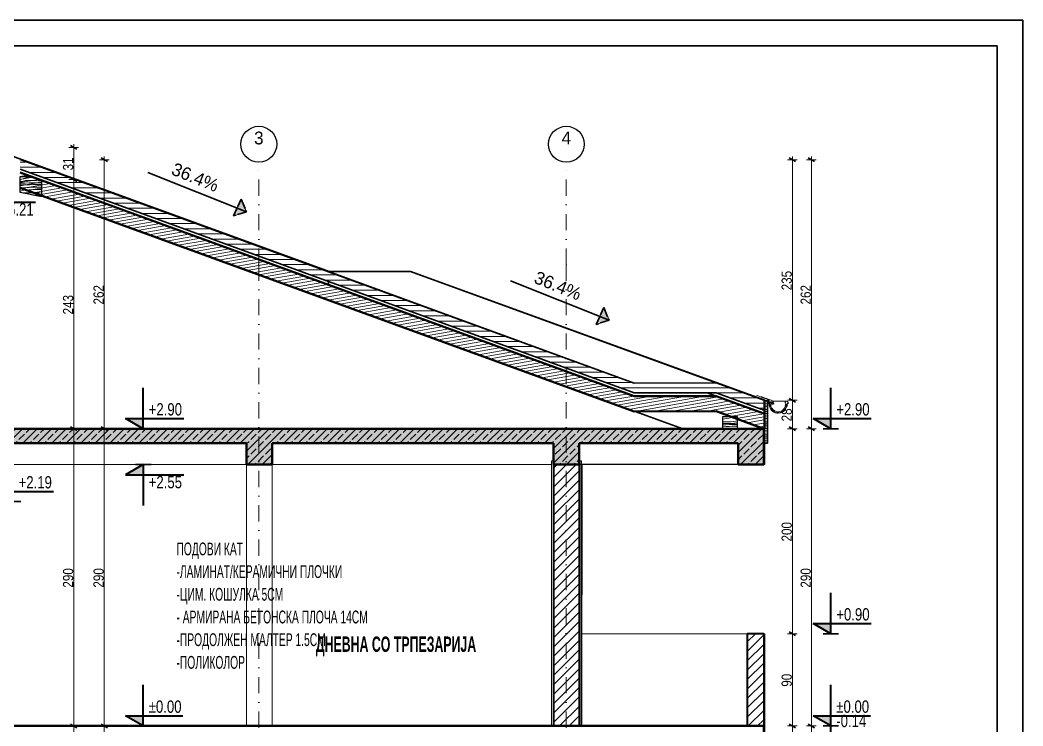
# Model space of a CAD drawing. Extents: x 1230 to 300706, y -1407 to 36108.
# Drawn here: x 112345 to 122128, y 10189 to 17075 of the extents above; entities that cross this region are included whole.
import ezdxf

# ---------------------------------------------------------------- set-up
doc = ezdxf.new("R2010")
doc.units = 0
doc.header["$LTSCALE"] = 5
doc.header["$MEASUREMENT"] = 0
doc.linetypes.add('- Осеви линии', pattern=[670.277762, 317.5, -176.388889, 0, -176.388874])
doc.linetypes.add('- Скирити линии', pattern=[245, 200, -45])
for name, color, linetype, lineweight in [('1', 255, 'Continuous', 13), ('141', 8, 'Continuous', 35), ('164', 255, 'Continuous', 15), ('18', 9, 'Continuous', 15), ('21', 7, 'Continuous', 50), ('27', 7, 'Continuous', 40), ('29', 7, 'Continuous', 50), ('4', 43, 'Continuous', 20), ('41', 7, 'Continuous', 35), ('46', 9, 'Continuous', 35), ('7', 7, 'Continuous', 25), ('85', 254, 'Continuous', 20)]:
    doc.layers.add(name, color=color, linetype=linetype, lineweight=lineweight)
for name, color, linetype, lineweight, true_color in [('162', 7, 'Continuous', 15, 0xaaaaaa), ('168', 7, 'Continuous', 15, 0x5e5e5e), ('172', 7, 'Continuous', 15, 0xbf8080), ('174', 7, 'Continuous', 15, 0xc09f81), ('45', 7, 'Continuous', 35, 0x404040), ('61', 7, 'Continuous', 20, 0x6a6a6a), ('65', 7, 'Continuous', 20, 0x4e4e4e), ('81', 7, 'Continuous', 20, 0x6a6a6a), ('87', 7, 'Continuous', 20, 0x6a6a6a), ('88', 7, 'Continuous', 20, 0x5e5e5e)]:
    doc.layers.add(name, color=color, linetype=linetype, lineweight=lineweight, true_color=true_color)
doc.styles.add('GENERATED_STYLE_4', font='arial.ttf')
doc.styles.add('GENERATED_STYLE_6', font='Cambria Math.ttf')
doc.styles.add('GENERATED_STYLE_7', font='GOTHICBI.TTF')
pattern_1 = [(45, (48941.574, 10189.11), (-45.96196, 45.96196), [])]
pattern_2 = [(45, (48941.57, 10189.11), (-70.71071, 70.71071), []), (45, (48906.22, 10224.47), (-70.71071, 70.71071), [75.00004, -25.00001])]
pattern_3 = [(10, (48941.574, 10189.113), (-5.209448, 29.544247), [])]
pattern_4 = [(0, (48941.574, 10189.113), (0, 50.000024), [])]

# ---------------------------------------------------------------- blocks, each defined once
blk = doc.blocks.new('*X26')
at = {"layer": '81', "color": 251, "linetype": 'Continuous', "lineweight": 20, "true_color": 0x6a6a6a}
for p, q in [((369.58, 222.17), (369.66, 222.17)), ((369.58, 221.68), (370.03, 221.68)), ((369.66, 222.17), (370.14, 222.15)), ((369.91, 222.66), (370.18, 222.65)), ((370.03, 221.68), (370.18, 221.67)), ((370.14, 222.15), (370.18, 222.15)), ((369.58, 221.03), (370.04, 221.02)), ((369.58, 220.63), (369.83, 220.63)), ((369.58, 220.25), (370.15, 220.23)), ((369.58, 219.75), (369.72, 219.75)), ((369.58, 219.27), (369.6, 219.27)), ((369.6, 219.27), (370.18, 219.25)), ((369.72, 219.75), (370.01, 219.74)), ((369.83, 220.63), (370.18, 220.62)), ((370.01, 219.74), (370.18, 219.73)), ((370.04, 221.02), (370.18, 221.02)), ((370.15, 220.23), (370.18, 220.23)), ((369.58, 218.62), (369.62, 218.62)), ((369.58, 218.22), (370.17, 218.21)), ((369.58, 217.84), (369.73, 217.83)), ((369.59, 217.33), (369.88, 217.32)), ((369.62, 218.62), (370.18, 218.62)), ((369.73, 217.83), (370.18, 217.81)), ((369.88, 217.32), (370.17, 217.3)), ((370.17, 217.3), (370.18, 217.3)), ((369.58, 216.85), (370.13, 216.83)), ((369.58, 216.21), (369.98, 216.21)), ((369.58, 215.81), (369.75, 215.81)), ((369.58, 215.42), (369.96, 215.4)), ((369.75, 215.81), (370.18, 215.8)), ((369.96, 215.4), (370.18, 215.38)), ((369.98, 216.21), (370.18, 216.21)), ((370.13, 216.83), (370.18, 216.83)), ((369.58, 214.91), (369.74, 214.9)), ((369.74, 214.9), (370.03, 214.88)), ((370.03, 214.88), (370.18, 214.87))]:
    blk.add_line(p, q, dxfattribs=at)
blk = doc.blocks.new('*X28')
at = {"layer": '81', "color": 251, "linetype": 'Continuous', "lineweight": 20, "true_color": 0x6a6a6a}
for p, q in [((361.42, 219.15), (361.81, 219.18)), ((361.81, 219.18), (362.25, 219.25)), ((362.25, 219.25), (362.68, 219.34)), ((362.68, 219.34), (363.11, 219.46)), ((363.11, 219.46), (363.19, 219.48)), ((363.19, 219.48), (363.26, 219.5)), ((363.26, 219.5), (363.34, 219.52)), ((363.34, 219.52), (363.42, 219.54)), ((363.42, 219.54), (363.49, 219.55)), ((363.49, 219.55), (363.57, 219.56)), ((363.57, 219.56), (363.65, 219.56)), ((363.65, 219.56), (363.73, 219.57)), ((363.73, 219.57), (364, 219.58)), ((364, 219.58), (364.22, 219.6)), ((361.42, 218.65), (361.53, 218.64)), ((361.42, 218.29), (361.63, 218.29)), ((361.42, 218.02), (362.06, 218.05)), ((361.42, 217.62), (361.54, 217.63)), ((361.53, 218.64), (361.67, 218.63)), ((361.54, 217.63), (362.11, 217.68)), ((361.63, 218.29), (362.05, 218.28)), ((361.67, 218.63), (361.81, 218.63)), ((361.81, 218.63), (361.94, 218.62)), ((361.94, 218.62), (362.08, 218.62)), ((362.05, 218.28), (362.47, 218.27)), ((362.06, 218.05), (362.75, 218.08)), ((362.55, 218.62), (362.08, 218.62)), ((362.11, 217.68), (362.68, 217.72)), ((362.47, 218.27), (362.89, 218.26)), ((363.02, 218.64), (362.55, 218.62)), ((362.68, 217.72), (363.25, 217.75)), ((362.75, 218.08), (363.45, 218.1)), ((362.89, 218.26), (363, 218.26)), ((363, 218.26), (363.1, 218.26)), ((363.49, 218.68), (363.02, 218.64)), ((363.1, 218.26), (363.21, 218.27)), ((363.21, 218.27), (363.32, 218.27)), ((363.25, 217.75), (363.82, 217.78)), ((363.32, 218.27), (363.43, 218.28)), ((363.43, 218.28), (363.53, 218.29)), ((363.45, 218.1), (364.15, 218.12)), ((363.96, 218.75), (363.49, 218.68)), ((363.53, 218.29), (363.64, 218.31)), ((363.64, 218.31), (363.75, 218.32)), ((363.99, 218.35), (363.75, 218.33)), ((363.82, 217.78), (364.22, 217.79)), ((364.22, 218.79), (363.96, 218.75)), ((364.22, 218.38), (363.99, 218.35)), ((364.15, 218.12), (364.22, 218.12))]:
    blk.add_line(p, q, dxfattribs=at)
blk = doc.blocks.new('*X29')
at = {"layer": '81', "color": 251, "linetype": 'Continuous', "lineweight": 20, "true_color": 0x6a6a6a}
for p, q in [((225.51, 266.24), (225.06, 266.09)), ((225.51, 266.24), (226.47, 266.29)), ((226.47, 266.29), (227.02, 266.3)), ((224.61, 265.97), (224.38, 265.92)), ((224.45, 265.49), (224.38, 265.48)), ((224.38, 265.16), (224.58, 265.16)), ((224.38, 264.84), (224.7, 264.84)), ((224.38, 264.27), (224.64, 264.28)), ((224.69, 265.53), (224.45, 265.49)), ((224.58, 265.16), (224.67, 265.17)), ((225.06, 266.09), (224.61, 265.97)), ((224.64, 264.28), (224.9, 264.28)), ((224.67, 265.17), (224.77, 265.17)), ((224.93, 265.58), (224.69, 265.53)), ((224.7, 264.84), (225.27, 264.85)), ((224.77, 265.17), (224.86, 265.18)), ((224.86, 265.18), (224.95, 265.18)), ((224.9, 264.28), (225.17, 264.29)), ((225.17, 265.63), (224.93, 265.58)), ((224.95, 265.18), (225.05, 265.19)), ((225.05, 265.19), (225.14, 265.19)), ((225.14, 265.19), (225.23, 265.19)), ((225.41, 265.68), (225.17, 265.63)), ((225.17, 264.29), (225.65, 264.33)), ((225.23, 265.19), (225.33, 265.2)), ((225.27, 264.85), (225.38, 264.86)), ((225.33, 265.2), (226.09, 265.23)), ((225.38, 264.86), (225.49, 264.86)), ((225.41, 265.68), (226.2, 265.68)), ((225.49, 264.86), (225.6, 264.86)), ((225.6, 264.86), (225.71, 264.87)), ((225.65, 264.33), (226.13, 264.36)), ((225.71, 264.87), (225.82, 264.87)), ((225.82, 264.87), (225.93, 264.88)), ((225.93, 264.88), (226.04, 264.88)), ((226.04, 264.88), (226.15, 264.88)), ((226.09, 265.23), (226.85, 265.24)), ((226.13, 264.36), (226.61, 264.38)), ((226.15, 264.88), (226.82, 264.9)), ((226.2, 265.68), (226.99, 265.67)), ((226.61, 264.38), (227.1, 264.39)), ((226.82, 264.9), (227.48, 264.9)), ((226.85, 265.24), (227.62, 265.26)), ((226.99, 265.67), (227.77, 265.66)), ((227.1, 264.39), (227.58, 264.4)), ((227.48, 264.9), (228.14, 264.9)), ((227.58, 264.4), (228.06, 264.4)), ((227.62, 265.26), (228.38, 265.26)), ((227.77, 265.66), (228.52, 265.66)), ((228.06, 264.4), (228.52, 264.39)), ((228.14, 264.9), (228.52, 264.89)), ((228.38, 265.26), (228.52, 265.26)), ((224.64, 263.69), (224.38, 263.62)), ((225.09, 263.83), (224.64, 263.69)), ((224.99, 263.28), (224.83, 263.24)), ((224.99, 263.28), (225.78, 263.27)), ((225.09, 263.83), (226.04, 263.88)), ((225.78, 263.27), (226.56, 263.27)), ((226.04, 263.88), (227, 263.91)), ((226.56, 263.27), (227.35, 263.26)), ((226.8, 262.85), (227.19, 262.85)), ((227, 263.91), (227.95, 263.92)), ((227.19, 262.85), (227.96, 262.86)), ((227.35, 263.26), (228.14, 263.26)), ((227.95, 263.92), (228.52, 263.91)), ((227.96, 262.86), (228.52, 262.85)), ((228.14, 263.26), (228.52, 263.25))]:
    blk.add_line(p, q, dxfattribs=at)

msp = doc.modelspace()

# ---------------------------------------------------------------- hatches: boundary and pattern name
at = {"linetype": 'Continuous', "lineweight": 0}
for points in [[(113547.6, 13089.1), (113547.6, 13189.1), (113374.6, 13189.1)], [(120254.9, 13089.1), (120254.9, 13189.1), (120081.9, 13189.1)], [(113547.6, 12739.1), (113374.6, 12639.1), (113547.6, 12639.1)], [(120254.9, 11089.1), (120254.9, 11189.1), (120081.9, 11189.1)], [(113547.6, 10189.1), (113547.6, 10289.1), (113374.6, 10289.1)], [(120254.9, 10189.1), (120254.9, 10289.1), (120081.9, 10289.1)]]:
    msp.add_hatch(color=256, dxfattribs=at).paths.add_polyline_path(points)
at = {"layer": '1', "linetype": 'Continuous', "lineweight": 13, "true_color": 0x2b2b2b}
h = msp.add_hatch(dxfattribs=at)
h.set_pattern_fill('1_СТОМАНОБЕТОН_0001', color=250, scale=50.000024, style=0, pattern_type=2)
h.set_pattern_definition(pattern_2)
h.paths.add_polyline_path([(109647.1, 13089.1), (109647.1, 12949.1), (114554.1, 12949.1), (114554.1, 13089.1)])
h = msp.add_hatch(dxfattribs=at)
h.set_pattern_fill('1_СТОМАНОБЕТОН_0001', color=250, scale=50.000024, style=0, pattern_type=2)
h.set_pattern_definition(pattern_2)
h.paths.add_polyline_path([(114804.1, 12739.1), (114804.1, 13089.1), (114554.1, 13089.1), (114554.1, 12739.1)])
h = msp.add_hatch(dxfattribs=at)
h.set_pattern_fill('1_СТОМАНОБЕТОН_0001', color=250, scale=50.000024, style=0, pattern_type=2)
h.set_pattern_definition(pattern_2)
h.paths.add_polyline_path([(114804.1, 13089.1), (114804.1, 12949.1), (117549.4, 12949.1), (117549.4, 13089.1)])
h = msp.add_hatch(dxfattribs=at)
h.set_pattern_fill('1_СТОМАНОБЕТОН_0001', color=250, scale=50.000024, style=0, pattern_type=2)
h.set_pattern_definition(pattern_2)
h.paths.add_polyline_path([(117549.4, 13089.1), (117549.4, 12739.1), (117799.4, 12739.1), (117799.4, 13089.1)])
h = msp.add_hatch(dxfattribs=at)
h.set_pattern_fill('1_СТОМАНОБЕТОН_0001', color=250, scale=50.000024, style=0, pattern_type=2)
h.set_pattern_definition(pattern_2)
h.paths.add_polyline_path([(117799.4, 13089.1), (117799.4, 12949.1), (119349.5, 12949.1), (119349.5, 13089.1)])
h = msp.add_hatch(dxfattribs=at)
h.set_pattern_fill('1_СТОМАНОБЕТОН_0001', color=250, scale=50.000024, style=0, pattern_type=2)
h.set_pattern_definition(pattern_2)
h.paths.add_polyline_path([(119599.5, 12739.1), (119599.5, 13089.1), (119349.5, 13089.1), (119349.5, 12739.1)])
at = {"layer": '162', "linetype": 'Continuous', "lineweight": 15, "true_color": 0xaaaaaa}
for points in [[(114501.8, 15329.1), (114428.2, 15164.4), (114553.7, 15203.9)], [(118039, 14271.5), (117965.5, 14106.8), (118091, 14146.3)]]:
    msp.add_hatch(color=253, dxfattribs=at).paths.add_polyline_path(points)
at = {"layer": '168', "linetype": 'Continuous', "lineweight": 15, "true_color": 0x5e5e5e}
h = msp.add_hatch(dxfattribs=at)
h.set_pattern_fill('COMMON_BRICK_0001', color=251, scale=50.000024, style=0, pattern_type=2)
h.set_pattern_definition(pattern_1)
h.paths.add_polyline_path([(117799.4, 12739.1), (117549.4, 12739.1), (117549.4, 10189.1), (117799.4, 10189.1)])
h = msp.add_hatch(dxfattribs=at)
h.set_pattern_fill('COMMON_BRICK_0001', color=251, scale=50.000024, style=0, pattern_type=2)
h.set_pattern_definition(pattern_1)
h.paths.add_polyline_path([(119599.5, 11089.1), (119439.5, 11089.1), (119439.5, 10189.1), (119599.5, 10189.1)])
at = {"layer": '172', "linetype": 'Continuous', "lineweight": 15, "true_color": 0xbf8080}
h = msp.add_hatch(dxfattribs=at)
h.set_pattern_fill('ROOF_TILE_0001', color=23, scale=50.000024, style=0, pattern_type=2)
h.set_pattern_definition(pattern_4)
h.paths.add_polyline_path([(112345.1, 15715), (112345.1, 15619.2), (118335.9, 13438.7), (118335.9, 13534.5)])
h = msp.add_hatch(dxfattribs=at)
h.set_pattern_fill('ROOF_TILE_0001', color=23, scale=50.000024, style=0, pattern_type=2)
h.set_pattern_definition(pattern_4)
h.paths.add_polyline_path([(118335.9, 13534.5), (118335.9, 13438.7), (119134.7, 13439.2), (119134.7, 13535)])
h = msp.add_hatch(dxfattribs=at)
h.set_pattern_fill('ROOF_TILE_0001', color=23, scale=50.000024, style=0, pattern_type=2)
h.set_pattern_definition(pattern_4)
h.paths.add_polyline_path([(119134.7, 13535), (119134.7, 13439.2), (119599.5, 13270), (119599.5, 13365.8)])
at = {"layer": '174', "linetype": 'Continuous', "lineweight": 15, "true_color": 0xc09f81}
h = msp.add_hatch(dxfattribs=at)
h.set_pattern_fill('4_10_ДЪРВЕСИНА_0001', color=33, scale=50.000024, style=0, pattern_type=2)
h.set_pattern_definition(pattern_3)
h.paths.add_polyline_path([(112345.1, 15587.3), (112345.1, 15438.3), (118335.9, 13257.8), (118335.9, 13406.8)])
h = msp.add_hatch(dxfattribs=at)
h.set_pattern_fill('4_10_ДЪРВЕСИНА_0001', color=33, scale=50.000024, style=0, pattern_type=2)
h.set_pattern_definition(pattern_3)
h.paths.add_polyline_path([(119134.7, 13258.3), (119134.7, 13407.3), (118335.9, 13406.8), (118335.9, 13257.8)])
h = msp.add_hatch(dxfattribs=at)
h.set_pattern_fill('4_10_ДЪРВЕСИНА_0001', color=33, scale=50.000024, style=0, pattern_type=2)
h.set_pattern_definition(pattern_3)
h.paths.add_polyline_path([(119134.7, 13407.3), (119134.7, 13258.3), (119599.5, 13089.1), (119599.5, 13238.1)])
at = {"layer": '18', "linetype": 'Continuous', "lineweight": 15}
for points in [[(109647.1, 13089.1), (109647.1, 12949.1), (114554.1, 12949.1), (114554.1, 13089.1)], [(114804.1, 12739.1), (114804.1, 13089.1), (114554.1, 13089.1), (114554.1, 12739.1)], [(114804.1, 13089.1), (114804.1, 12949.1), (117549.4, 12949.1), (117549.4, 13089.1)], [(117549.4, 13089.1), (117549.4, 12739.1), (117799.4, 12739.1), (117799.4, 13089.1)], [(117799.4, 13089.1), (117799.4, 12949.1), (119349.5, 12949.1), (119349.5, 13089.1)], [(119599.5, 12739.1), (119599.5, 13089.1), (119349.5, 13089.1), (119349.5, 12739.1)]]:
    msp.add_hatch(color=9, dxfattribs=at).paths.add_polyline_path(points)

# ---------------------------------------------------------------- linework, layer by layer
at = {"layer": '1', "linetype": 'Continuous', "lineweight": 13, "ltscale": 0.05}
msp.add_line((119822.5, 13358.4), (119687.9, 13358.4), dxfattribs=at)
at = {"layer": '1', "color": 250, "linetype": 'Continuous', "lineweight": 13, "true_color": 0x2b2b2b, "flags": 128}
for points in [[(114501.8, 15329.1), (114553.7, 15203.9), (114428.2, 15164.4)], [(118039, 14271.5), (118091, 14146.3), (117965.5, 14106.8)]]:
    msp.add_lwpolyline(points, close=True, dxfattribs=at)
for points in [[(119528.2, 13416), (119574.6, 13397.4)], [(119620.9, 13378.9), (119574.5, 13397.5)], [(119576.2, 13401.8), (119622.7, 13383.2)], [(119599.5, 13365.8), (119599.5, 13270), (119599.5, 13238.1), (119599.5, 13089.1)], [(119652.4, 13366.3), (119620.9, 13378.9)], [(119622.7, 13383.2), (119654.2, 13370.6)], [(119627.8, 13383.8), (119687.1, 13360.1), (119699.5, 13331), (119695.2, 13329.2), (119690.5, 13340)], [(119607.7, 13291.5), (119607.7, 13243), (119607.7, 13210.6), (119607.7, 13089.1)]]:
    msp.add_lwpolyline(points, dxfattribs=at)
for points in [[(119652.4, 13366.3), (119659.1, 13315.6, 0.937526), (119821.8, 13325.2), (119821.7, 13329), (119826.4, 13329.6), (119826.5, 13325.7, -0.941059), (119654.4, 13315), (119647.7, 13366.4)], [(119660.6, 13317), (119658.8, 13336.5, -1.932039), (119678.2, 13325.1)], [(119660.6, 13317), (119658.8, 13336.5, -1.932039), (119678.2, 13325.1)], [(119807.4, 13346.8, -1.56491), (119829.5, 13326.7)], [(119807.4, 13346.8, -1.56491), (119829.5, 13326.7)], [(119827.1, 13306.1, 0.064246), (119829.5, 13326.7)]]:
    msp.add_lwpolyline(points, format="xyb", dxfattribs=at)
at = {"layer": '1', "color": 250, "linetype": 'Continuous', "lineweight": 13, "true_color": 0x2b2b2b}
for centre, radius, start, end in [((119670.5, 13337.1), 8, 256.04795, 186.91139), ((119670.5, 13337.1), 8, 256.05102, 186.91446), ((119740, 13325.4), 71.5, 176.88746, 15.67441), ((119740, 13325.4), 71.5, 176.89053, 15.67748), ((119822.5, 13342.4), 13.9, 295.84082, 170.30805), ((119822.5, 13342.4), 13.9, 295.84389, 170.31113)]:
    msp.add_arc(centre, radius, start, end, dxfattribs=at)
at = {"layer": '141', "linetype": 'Continuous', "lineweight": 35}
for p, q in [((113547.6, 13089.1), (113472.6, 13089.1)), ((113547.6, 13089.1), (113622.6, 13089.1)), ((120254.9, 13089.1), (120179.9, 13089.1)), ((120254.9, 13089.1), (120329.9, 13089.1)), ((113547.6, 12739.1), (113472.6, 12739.1)), ((113547.6, 12739.1), (113622.6, 12739.1)), ((112278.2, 12377.6), (112353.2, 12377.6)), ((120254.9, 11089.1), (120179.9, 11089.1)), ((120254.9, 11089.1), (120329.9, 11089.1)), ((113547.6, 10189.1), (113472.6, 10189.1)), ((113547.6, 10189.1), (113622.6, 10189.1)), ((120254.9, 10189.1), (120179.9, 10189.1)), ((120254.9, 10189.1), (120329.9, 10189.1))]:
    msp.add_line(p, q, dxfattribs=at)
at = {"layer": '164', "color": 255, "linetype": 'Continuous', "lineweight": 15}
for p, q in [((119609.4, 12739.1), (119609.4, 13089.1)), ((114808.1, 12949.1), (114808.1, 12739.1)), ((117803.4, 12949.1), (117803.4, 12776.1)), ((114553.4, 12739.1), (111107.5, 12739.1)), ((114808.1, 12739.1), (114804.1, 12739.1)), ((117530.7, 12739.1), (114808.1, 12739.1)), ((119349.5, 12739.1), (117821.9, 12739.1)), ((119609.4, 12739.1), (119599.5, 12739.1)), ((119609.4, 9839.1), (119609.4, 10189.1))]:
    msp.add_line(p, q, dxfattribs=at)
at = {"layer": '21', "color": 7, "linetype": 'Continuous', "lineweight": 50}
for p, q in [((112345.1, 15587.3), (118335.9, 13406.8)), ((112345.1, 15438.3), (118335.9, 13257.8)), ((119134.7, 13407.3), (118335.9, 13406.8)), ((119134.7, 13407.3), (119599.5, 13238.1)), ((119134.7, 13258.3), (118335.9, 13257.8)), ((119134.7, 13258.3), (119599.5, 13089.1))]:
    msp.add_line(p, q, dxfattribs=at)
at = {"layer": '27', "linetype": 'Continuous', "lineweight": 40}
for p, q in [((112100.6, 15299.5), (112494.9, 15299.5)), ((113547.6, 13089.1), (113547.6, 13489.1)), ((120254.9, 13089.1), (120254.9, 13489.1)), ((113547.6, 13089.1), (113374.6, 13189.1)), ((113374.6, 13189.1), (113547.6, 13189.1)), ((113547.6, 13189.1), (113941.8, 13189.1)), ((120254.9, 13089.1), (120081.9, 13189.1)), ((120081.9, 13189.1), (120254.9, 13189.1)), ((120254.9, 13189.1), (120649.2, 13189.1)), ((113547.6, 12739.1), (113374.6, 12639.1)), ((113547.6, 12739.1), (113547.6, 12339.1)), ((117549.4, 12739.1), (117549.4, 10189.1)), ((117799.4, 12739.1), (117799.4, 10189.1)), ((113374.6, 12639.1), (113547.6, 12639.1)), ((113547.6, 12639.1), (113941.8, 12639.1)), ((112278.2, 12477.6), (112672.5, 12477.6)), ((120254.9, 11089.1), (120254.9, 11489.1)), ((120254.9, 11089.1), (120081.9, 11189.1)), ((120081.9, 11189.1), (120254.9, 11189.1)), ((120254.9, 11189.1), (120649.2, 11189.1)), ((119439.5, 11089.1), (119439.5, 10189.1)), ((119599.5, 11089.1), (119439.5, 11089.1)), ((119599.5, 11089.1), (119599.5, 10189.1)), ((113547.6, 10189.1), (113547.6, 10589.1)), ((120254.9, 10189.1), (120254.9, 10589.1)), ((120254.9, 10049.1), (120254.9, 10449.1)), ((113547.6, 10189.1), (113374.6, 10289.1)), ((113374.6, 10289.1), (113547.6, 10289.1)), ((113547.6, 10289.1), (113932.8, 10289.1)), ((120254.9, 10189.1), (120081.9, 10289.1)), ((120081.9, 10289.1), (120254.9, 10289.1)), ((120254.9, 10289.1), (120640.2, 10289.1))]:
    msp.add_line(p, q, dxfattribs=at)
at = {"layer": '29', "linetype": 'Continuous', "lineweight": 50}
for p, q in [((114554.1, 13089.1), (109647.1, 13089.1)), ((114804.1, 13089.1), (114554.1, 13089.1)), ((117549.4, 13089.1), (114804.1, 13089.1)), ((117799.4, 13089.1), (117549.4, 13089.1)), ((119349.5, 13089.1), (117799.4, 13089.1)), ((119599.5, 13089.1), (119349.5, 13089.1)), ((119599.5, 13089.1), (119599.5, 12739.1)), ((114554.1, 12949.1), (111103.5, 12949.1)), ((114554.1, 12949.1), (114554.1, 12739.1)), ((114804.1, 12949.1), (114804.1, 12739.1)), ((117549.4, 12949.1), (114804.1, 12949.1)), ((117549.4, 12949.1), (117549.4, 12739.1)), ((117799.4, 12949.1), (117799.4, 12739.1)), ((119349.5, 12949.1), (117799.4, 12949.1)), ((119349.5, 12949.1), (119349.5, 12739.1)), ((114804.1, 12739.1), (114554.1, 12739.1)), ((117799.4, 12739.1), (117549.4, 12739.1)), ((119599.5, 12739.1), (119349.5, 12739.1)), ((114548.5, 10189.1), (111103.5, 10189.1)), ((114798.5, 10189.1), (114548.5, 10189.1)), ((117548.7, 10189.1), (114798.5, 10189.1)), ((117549.4, 10189.1), (117548.7, 10189.1)), ((117798.7, 10189.1), (117549.4, 10189.1)), ((117799.4, 10189.1), (117798.7, 10189.1)), ((119349.5, 10189.1), (117799.4, 10189.1)), ((119439.5, 10189.1), (119349.5, 10189.1)), ((119599.5, 10189.1), (119439.5, 10189.1)), ((119599.5, 10189.1), (119599.5, 9839.1))]:
    msp.add_line(p, q, dxfattribs=at)
at = {"layer": '4', "linetype": '- Осеви линии', "lineweight": 20, "ltscale": 0.1}
for p, q in [((114674.1, 14689.1), (114674.1, 15689.1)), ((114674.1, 14689.1), (114674.1, 15689.1)), ((114674.1, 14689.1), (114674.1, 15689.1)), ((117674.1, 14689.1), (117674.1, 15689.1)), ((117674.1, 14689.1), (117674.1, 15689.1)), ((117674.1, 14689.1), (117674.1, 15689.1)), ((114674.1, 14689.1), (114674.1, 5689.1)), ((114674.1, 14689.1), (114674.1, 5689.1)), ((114674.1, 14689.1), (114674.1, 5689.1)), ((117674.1, 14689.1), (117674.1, 5689.1)), ((117674.1, 14689.1), (117674.1, 5689.1)), ((117674.1, 14689.1), (117674.1, 5689.1))]:
    msp.add_line(p, q, dxfattribs=at)
at = {"layer": '4', "color": 250, "linetype": '- Осеви линии', "lineweight": 20, "true_color": 0x3e3e3e}
for p in [(114674.1, 14689.1), (114674.1, 14689.1), (114674.1, 14689.1), (114674.1, 14689.1), (114674.1, 14689.1), (114674.1, 14689.1), (117674.1, 14689.1), (117674.1, 14689.1), (117674.1, 14689.1), (117674.1, 14689.1), (117674.1, 14689.1), (117674.1, 14689.1)]:
    msp.add_point(p, dxfattribs=at)
at = {"layer": '41', "linetype": 'Continuous', "lineweight": 35}
for p, q in [((115359.4, 14621.5), (112059.4, 15822.6)), ((112345.1, 15715), (118335.9, 13534.5)), ((112345.1, 15619.2), (118335.9, 13438.7)), ((115354, 14621.5), (115354.9, 14621.2)), ((116154, 14621.5), (115354, 14621.5)), ((115354, 14621.5), (118335.9, 13534.5)), ((116154.8, 14621.2), (116154, 14621.5)), ((119609.4, 13365.8), (116154.8, 14621.2)), ((119134.7, 13535), (116154.8, 14621.2)), ((115354, 14493.8), (115354, 14524)), ((115354, 14493.8), (118335.9, 13406.8)), ((115354, 14493.8), (115354, 14493.8)), ((115354, 14493.8), (115354.9, 14493.5)), ((115354.9, 14493.5), (118335.9, 13406.8)), ((119134.7, 13535), (118335.9, 13534.5)), ((119134.7, 13535), (119599.5, 13365.8)), ((119134.7, 13439.2), (118335.9, 13438.7)), ((119134.7, 13407.3), (119047.2, 13439.1)), ((119134.7, 13407.3), (119047.2, 13439.1)), ((119134.7, 13439.2), (119599.5, 13270)), ((119134.7, 13410.6), (119599.5, 13241.7)), ((119599.5, 13365.8), (119609.4, 13365.8)), ((119609.4, 13270), (119609.4, 13365.8)), ((118809.4, 13089.1), (118345.1, 13257.8)), ((119609.4, 13238.1), (119609.4, 13270)), ((119609.4, 13089.1), (119609.4, 13238.1)), ((119637.7, 13238.1), (119637.7, 13188.1)), ((119609.4, 13089.1), (119599.5, 13089.1))]:
    msp.add_line(p, q, dxfattribs=at)
at = {"layer": '41', "color": 7, "linetype": 'Continuous', "lineweight": 35, "ltscale": 0.1, "flags": 128}
for points in [[(122128.5, 17075.4), (101128.5, 17075.4), (101128.5, 2225.4), (122128.5, 2225.4)], [(121878.5, 16825.4), (102378.5, 16825.4), (102378.5, 2475.4), (121878.5, 2475.4)], [(119607.7, 12949.1), (119637.7, 12949.1), (119637.7, 13360.5), (119607.7, 13360.5)]]:
    msp.add_lwpolyline(points, close=True, dxfattribs=at)
for points in [[(113592.2, 15588.9), (114553.7, 15203.9)], [(117129.5, 14531.4), (118091, 14146.3)]]:
    msp.add_lwpolyline(points, dxfattribs=at)
at = {"layer": '41', "color": 7, "linetype": '- Скирити линии', "lineweight": 35, "ltscale": 0.1, "flags": 128}
for points in [[(114501.8, 15329.1), (114553.7, 15203.9), (114428.2, 15164.4)], [(118039, 14271.5), (118091, 14146.3), (117965.5, 14106.8)]]:
    msp.add_lwpolyline(points, close=True, dxfattribs=at)
at = {"layer": '45', "color": 250, "linetype": 'Continuous', "lineweight": 35, "true_color": 0x404040}
for p, q in [((112900.1, 15814.5), (112837.6, 15850.6)), ((113197.7, 15695.4), (113135.2, 15731.5)), ((119910.1, 15695.4), (119847.6, 15731.5)), ((120095.6, 15695.4), (120033.1, 15731.5)), ((112837.6, 15537.5), (112900.1, 15501.5)), ((119847.6, 13383.8), (119910.1, 13347.8)), ((112837.6, 13107.2), (112900.1, 13071.1)), ((113135.2, 13107.2), (113197.7, 13071.1)), ((119847.6, 13107.2), (119910.1, 13071.1)), ((120033.1, 13107.2), (120095.6, 13071.1)), ((119847.6, 11107.2), (119910.1, 11071.1)), ((112837.6, 10207.2), (112900.1, 10171.1)), ((113135.2, 10207.2), (113197.7, 10171.1)), ((119847.6, 10207.2), (119910.1, 10171.1)), ((120033.1, 10207.2), (120095.6, 10171.1))]:
    msp.add_line(p, q, dxfattribs=at)
at = {"layer": '61', "linetype": 'Continuous', "lineweight": 20}
for p, q in [((117530.7, 10189.1), (117530.7, 12776.1)), ((117530.7, 12776.1), (117549.4, 12776.1)), ((117799.7, 10189.1), (117799.7, 12776.1)), ((117818.7, 12776.1), (117799.7, 12776.1)), ((117818.8, 10189.1), (117818.7, 12776.1)), ((117818.7, 12776.1), (117821.9, 12776.1)), ((117818.8, 12726.1), (117818.8, 10189.1)), ((117821.9, 12726.1), (117818.8, 12726.1)), ((117821.9, 12776.1), (117821.9, 10189.1)), ((117821.9, 10189.1), (117821.9, 12726.1)), ((117823.8, 12739.1), (117823.8, 10189.1)), ((117823.9, 10189.1), (117823.9, 12726.1)), ((117823.9, 12726.1), (117826.9, 12726.1)), ((117826.9, 10189.1), (117827, 12739.1)), ((117826.9, 12726.1), (117826.9, 10189.1))]:
    msp.add_line(p, q, dxfattribs=at)
at = {"layer": '7', "color": 7, "linetype": 'Continuous', "lineweight": 25, "flags": 128}
for points in [[(112554.5, 15350.5), (112347.7, 15391.9), (112347.7, 15550.8), (112454, 15550.8), (112554.5, 15510.6)], [(119199.3, 13208.3), (119339.3, 13208.3), (119339.3, 13089.1), (119199.3, 13089.1)]]:
    msp.add_lwpolyline(points, close=True, dxfattribs=at)
msp.add_lwpolyline([(119348.7, 12739.1), (117804.9, 12739.1)], dxfattribs=at)
at = {"layer": '7', "linetype": 'Continuous', "lineweight": 25}
for centre in [(114674.1, 15864.1), (114674.1, 15864.1), (114674.1, 15864.1), (117674.1, 15864.1), (117674.1, 15864.1), (117674.1, 15864.1)]:
    msp.add_circle(centre, 175, dxfattribs=at)
at = {"layer": '85', "linetype": 'Continuous', "lineweight": 20, "ltscale": 0.05}
for p, q in [((112868.9, 15832.6), (112868.9, 15863.2)), ((112915.7, 15832.6), (112822, 15832.6)), ((112868.9, 15519.5), (112868.9, 15832.6)), ((113213.3, 15713.4), (113119.5, 15713.4)), ((113166.4, 15713.4), (113166.4, 15744)), ((113166.4, 13089.1), (113166.4, 15713.4)), ((119925.8, 15713.4), (119832, 15713.4)), ((119878.9, 15713.4), (119878.9, 15744)), ((119878.9, 13365.8), (119878.9, 15713.4)), ((120111.2, 15713.4), (120017.4, 15713.4)), ((120064.3, 15713.4), (120064.3, 15744)), ((120064.3, 13089.1), (120064.3, 15713.4)), ((112915.7, 15519.5), (112822, 15519.5)), ((112868.9, 13089.1), (112868.9, 15519.5)), ((119925.8, 13365.8), (119832, 13365.8)), ((119878.9, 13089.1), (119878.9, 13365.8)), ((112915.7, 13089.1), (112822, 13089.1)), ((112868.9, 10189.1), (112868.9, 13089.1)), ((113213.3, 13089.1), (113119.5, 13089.1)), ((113166.4, 10189.1), (113166.4, 13089.1)), ((119925.8, 13089.1), (119832, 13089.1)), ((119878.9, 11089.1), (119878.9, 13089.1)), ((120111.2, 13089.1), (120017.4, 13089.1)), ((120064.3, 10189.1), (120064.3, 13089.1)), ((119925.8, 11089.1), (119832, 11089.1)), ((119878.9, 10189.1), (119878.9, 11089.1)), ((112915.7, 10189.1), (112822, 10189.1)), ((112868.9, 10049.1), (112868.9, 10189.1)), ((113213.3, 10189.1), (113119.5, 10189.1)), ((113166.4, 7039.1), (113166.4, 10189.1)), ((119925.8, 10189.1), (119832, 10189.1)), ((119878.9, 10049.1), (119878.9, 10189.1)), ((120111.2, 10189.1), (120017.4, 10189.1)), ((120064.3, 7039.1), (120064.3, 10189.1))]:
    msp.add_line(p, q, dxfattribs=at)
at = {"layer": '87', "color": 251, "linetype": 'Continuous', "lineweight": 20, "true_color": 0x6a6a6a}
for p, q in [((114803.6, 12739.1), (114803.6, 10189.1)), ((119439.5, 11089.1), (117827, 11089.1)), ((119599.5, 11089.1), (119609.4, 11089.1)), ((119609.4, 10189.1), (119609.4, 11089.1))]:
    msp.add_line(p, q, dxfattribs=at)
at = {"layer": '88', "color": 251, "linetype": 'Continuous', "lineweight": 20, "true_color": 0x5e5e5e}
for p, q in [((114553.4, 10189.1), (114553.4, 12739.1)), ((114803.4, 10189.1), (114803.4, 12739.1))]:
    msp.add_line(p, q, dxfattribs=at)

# ---------------------------------------------------------------- block references
at = {"layer": '65', "color": 251, "linetype": 'Continuous', "lineweight": 20, "true_color": 0x4e4e4e, "xscale": 50.00002355911847, "yscale": 50.00002355911847, "zscale": 50.00002355911847}
for name in ['*X29', '*X26', '*X28']:
    msp.add_blockref(name, (101128.5, 2225.4), dxfattribs=at)

# ---------------------------------------------------------------- texts
at = {"layer": '1', "linetype": 'Continuous', "lineweight": 13, "style": 'GENERATED_STYLE_6'}
for s, insert, char_height, attachment_point in [('\\A1;{\\pql;\\pt0;\\fCentury Gothic|b0|i0|c0|p34;3}', (114627.8, 15987.5), 125, 1), ('\\A1;{\\pql;\\pt0;\\fCentury Gothic|b0|i0|c0|p34;3}', (114627.8, 15987.5), 125, 1), ('\\A1;{\\pql;\\pt0;\\fCentury Gothic|b0|i0|c0|p34;3}', (114627.8, 15987.5), 125, 1), ('\\A1;{\\pql;\\pt0;\\fCentury Gothic|b0|i0|c0|p34;4}', (117627.8, 15987.5), 125, 1), ('\\A1;{\\pql;\\pt0;\\fCentury Gothic|b0|i0|c0|p34;4}', (117627.8, 15987.5), 125, 1), ('\\A1;{\\pql;\\pt0;\\fCentury Gothic|b0|i0|c0|p34;4}', (117627.8, 15987.5), 125, 1), ('\\A1;{\\W0.800000x;\\pql;\\fCentury Gothic|b0|i0|c0|p34;+5.21}', (112153.2, 15166.5), 120, 7), ('\\A1;{\\W0.800000x;\\pql;\\fCentury Gothic|b0|i0|c0|p34;+2.90}', (113600.1, 13216.1), 120, 7), ('\\A1;{\\W0.800000x;\\pql;\\fCentury Gothic|b0|i0|c0|p34;+2.90}', (120307.5, 13216.1), 120, 7), ('\\A1;{\\W0.800000x;\\pql;\\fCentury Gothic|b0|i0|c0|p34;+2.19}', (112330.8, 12504.5), 120, 7), ('\\A1;{\\W0.800000x;\\pql;\\fCentury Gothic|b0|i0|c0|p34;+2.55}', (113600.1, 12506.1), 120, 7), ('\\A1;{\\W0.800000x;\\pql;\\fCentury Gothic|b0|i0|c0|p34;+0.90}', (120307.5, 11216.1), 120, 7), ('\\A1;{\\W0.800000x;\\pql;\\fCentury Gothic|b0|i0|c0|p34;±0.00}', (113600.1, 10316.1), 120, 7), ('\\A1;{\\W0.800000x;\\pql;\\fCentury Gothic|b0|i0|c0|p34;±0.00}', (120307.5, 10316.1), 120, 7), ('\\A1;{\\W0.800000x;\\pql;\\fCentury Gothic|b0|i0|c0|p34;-0.14}', (120307.5, 10176.1), 120, 7)]:
    msp.add_mtext(s, dxfattribs=dict(at, insert=insert, char_height=char_height, attachment_point=attachment_point))
at = {"layer": '46', "color": 254, "linetype": 'Continuous', "lineweight": 35}
for s, insert, char_height, attachment_point, rotation, style in [('\\A1;{\\W0.850000x;\\pql;\\fCentury Gothic|b0|i0|c0|p34;31}', (112865.1, 15608.7), 100, 7, 90, 'GENERATED_STYLE_6'), ('\\A1;{\\pqc;\\fCentury Gothic|b0|i0|c204|p34;36.4%}', (114054.4, 15541), 125, 5, 337.96923, 'GENERATED_STYLE_4'), ('\\A1;{\\pqc;\\fCentury Gothic|b0|i0|c204|p34;36.4%}', (117591.6, 14483.4), 125, 5, 337.96923, 'GENERATED_STYLE_4'), ('\\A1;{\\W0.850000x;\\pql;\\fCentury Gothic|b0|i0|c0|p34;235}', (119875.1, 14439), 100, 7, 90, 'GENERATED_STYLE_6'), ('\\A1;{\\W0.850000x;\\pql;\\fCentury Gothic|b0|i0|c0|p34;262}', (113162.7, 14300.7), 100, 7, 90, 'GENERATED_STYLE_6'), ('\\A1;{\\W0.850000x;\\pql;\\fCentury Gothic|b0|i0|c0|p34;262}', (120060.6, 14300.7), 100, 7, 90, 'GENERATED_STYLE_6'), ('\\A1;{\\W0.850000x;\\pql;\\fCentury Gothic|b0|i0|c0|p34;243}', (112865.1, 14203.7), 100, 7, 90, 'GENERATED_STYLE_6'), ('\\A1;{\\W0.850000x;\\pql;\\fCentury Gothic|b0|i0|c0|p34;28}', (119875.1, 13160.1), 100, 7, 90, 'GENERATED_STYLE_6'), ('\\A1;{\\W0.850000x;\\pql;\\fCentury Gothic|b0|i0|c0|p34;200}', (119875.1, 11988.5), 100, 7, 90, 'GENERATED_STYLE_6'), ('\\A1;{\\W0.850000x;\\pql;\\fCentury Gothic|b0|i0|c0|p34;290}', (112865.1, 11538.5), 100, 7, 90, 'GENERATED_STYLE_6'), ('\\A1;{\\W0.850000x;\\pql;\\fCentury Gothic|b0|i0|c0|p34;290}', (113162.7, 11538.5), 100, 7, 90, 'GENERATED_STYLE_6'), ('\\A1;{\\W0.850000x;\\pql;\\fCentury Gothic|b0|i0|c0|p34;290}', (120060.6, 11538.5), 100, 7, 90, 'GENERATED_STYLE_6'), ('\\A1;{\\W0.850000x;\\pql;\\fCentury Gothic|b0|i0|c0|p34;90}', (119875.1, 10571.7), 100, 7, 90, 'GENERATED_STYLE_6')]:
    msp.add_mtext(s, dxfattribs=dict(at, insert=insert, char_height=char_height, attachment_point=attachment_point, rotation=rotation, style=style))
at = {"layer": '7', "color": 7, "linetype": 'Continuous', "lineweight": 25, "insert": (113870.8, 10744.9), "char_height": 125, "attachment_point": 7, "line_spacing_factor": 1.062469, "style": 'GENERATED_STYLE_6'}
msp.add_mtext('\\A1;{\\W0.600000x;\\pql;\\fCentury Gothic|b0|i0|c0|p34;ПОДОВИ КАТ\\P\\pql;\\fCentury Gothic|b0|i0|c0|p34;-ЛАМИНАТ/КЕРАМИЧНИ ПЛОЧКИ\\P\\pql;\\fCentury Gothic|b0|i0|c0|p34;-ЦИМ. КОШУЛКА 5СМ\\P\\pql;\\fCentury Gothic|b0|i0|c0|p34;- АРМИРАНА БЕТОНСКА ПЛОЧА 14СМ\\P\\pql;\\fCentury Gothic|b0|i0|c0|p34;-ПРОДОЛЖЕН МАЛТЕР 1.5СМ\\P\\pql;\\fCentury Gothic|b0|i0|c0|p34;-ПОЛИКОЛОР}', dxfattribs=at)
at = {"layer": '7', "color": 7, "linetype": 'Continuous', "lineweight": 25, "insert": (115230.1, 10868.4), "char_height": 150.0001, "attachment_point": 7, "style": 'GENERATED_STYLE_7'}
msp.add_mtext('\\A1;{\\W0.600000x;\\pql;\\fCentury Gothic|b1|i0|c0|p34;ДНЕВНА СО\\fCentury Gothic|b1|i0|c0|p34; \\fCentury Gothic|b1|i0|c0|p34;ТРПЕЗАРИЈА}', dxfattribs=at)

doc.saveas('drawing.dxf')
